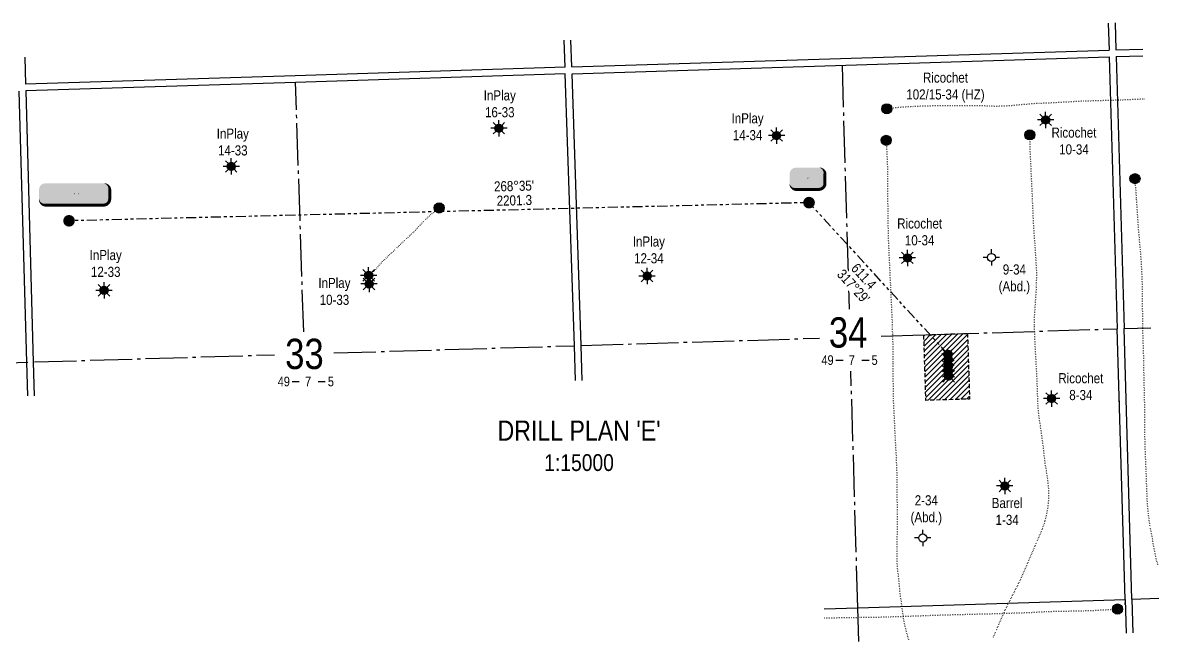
# Model space of a CAD drawing. Extents: x 628514 to 641832, y 5899000 to 5905480.
# Drawn here: x 638303 to 641719, y 5899000 to 5900855 of the extents above; entities that cross this region are included whole.
import ezdxf
from ezdxf.enums import TextEntityAlignment as Align

# ---------------------------------------------------------------- set-up
doc = ezdxf.new("R2018")
doc.units = 0
doc.header["$LTSCALE"] = 5
for name, pattern in [('foc-ACCESSROAD', [3.75, 2.5, -1.25]), ('foc-DOT', [1, 0.2, -0.8]), ('foc-DRILLPATH', [14.75, 6, -1.75, 1.75, -1.75, 1.75, -1.75]), ('foc-QUARTERLINE', [33, 25, -3, 2, -3])]:
    doc.linetypes.add(name, pattern=pattern)
for name, color, linetype in [('10', 1, 'Continuous'), ('9', 3, 'Continuous'), ('ABADATA-DRILL', 8, 'foc-DOT'), ('ABADATA-DRILL-T', 8, 'Continuous'), ('C-WS', 13, 'foc-ACCESSROAD'), ('CG-NOTES', 7, 'Continuous'), ('DETAIL-T', 7, 'Continuous'), ('L-BD', 7, 'Continuous'), ('L-MON', 1, 'Continuous'), ('L-SEC', 7, 'Continuous'), ('L-SECLBL', 7, 'Continuous'), ('L-SECQ', 8, 'foc-QUARTERLINE'), ('P-PDRILLPATH', 12, 'foc-DRILLPATH'), ('P-PROPOSED-EXISTING-H', 59, 'Continuous')]:
    doc.layers.add(name, color=color, linetype=linetype)
doc.styles.add('80CG', font='ARIALN.TTF', dxfattribs={"height": 10})
doc.styles.add('80L', font='ARIALN.TTF', dxfattribs={"height": 10})
doc.styles.add('SIMPLEX', font='ARIALN.TTF')
doc.styles.get("Standard").update_dxf_attribs({"font": 'ARIALN.TTF'})

# ---------------------------------------------------------------- blocks, each defined once
blk = doc.blocks.new('*U69')
h = blk.add_hatch(color=255)
edge = h.paths.add_edge_path()
edge.add_line((-11.5, -11.5), (11.5, -11.5))
edge.add_arc((11.5, -5.5), 6, 270, 360)
edge.add_line((17.5, -5.5), (17.5, 4))
edge.add_arc((11.5, 4), 6, 0, 90)
edge.add_line((11.5, 10), (-11.5, 10))
edge.add_arc((-11.5, 4), 6, 90, 180)
edge.add_line((-17.5, 4), (-17.5, -5.5))
edge.add_arc((-11.5, -5.5), 6, 180, 270)
at = {"color": 14, "flags": 128}
blk.add_lwpolyline([(-11.5, -11.5, 3, 3, 0), (11.5, -11.5, 3, 3, 0.414214), (17.5, -5.5, 3, 3, 0), (17.5, 4, 3, 0, 0.414214), (11.5, 10, 0, 0, 0), (-11.5, 10, 0, 0, 0.414214), (-17.5, 4, 0, 0, 0), (-17.5, -5.5, 0, 3, 0.414214)], format="xyseb", close=True, dxfattribs=at)
at = {"color": 14, "lineweight": 30, "flags": 104}
blk.add_attdef('ENTER_TEXT', text='', height=10, dxfattribs=at).set_placement((0, 0), align=Align.MIDDLE_CENTER)
blk = doc.blocks.new('L-SECLBL')
at = {"layer": '9', "color": 7}
for p, q in [((-5.1, -27.8), (-12.3, -27.8)), ((20.7, -27.8), (13.5, -27.8))]:
    blk.add_line(p, q, dxfattribs=at)
at = {"layer": '10', "color": 2, "style": 'SIMPLEX'}
blk.add_attdef('SEC', text='', height=30, dxfattribs=at).set_placement((0, 0), align=Align.MIDDLE)
at = {"layer": '10', "color": 5, "style": '80L'}
blk.add_attdef('TWP', text='', height=9.5, dxfattribs=at).set_placement((-14.4, -27.4), align=Align.MIDDLE_RIGHT)
blk.add_attdef('RGE', text='', height=9.5, dxfattribs=at).set_placement((3.6, -27.4), align=Align.MIDDLE_CENTER)
blk.add_attdef('MER', text='', height=9.5, dxfattribs=at).set_placement((23.2, -27.4), align=Align.MIDDLE_LEFT)
blk = doc.blocks.new('GAS')
h = blk.add_hatch(color=255)
h.dxf.hatch_style = 1
edge = h.paths.add_edge_path()
edge.add_arc((0, 0), 0.9, 0, 360)
for p, q in [((-0.81, 0), (-1.62, 0)), ((-0.57, 0.57), (-1.14, 1.14)), ((0, 0.81), (0, 1.62)), ((0.57, 0.57), (1.14, 1.14)), ((1.62, 0), (0.81, 0)), ((-0.57, -0.57), (-1.14, -1.14)), ((0, -0.81), (0, -1.62)), ((1.14, -1.14), (0.57, -0.57))]:
    blk.add_line(p, q)
blk.add_circle((0, 0), 0.8)
blk = doc.blocks.new('BH-Existing')
at = {"layer": 'ABADATA-DRILL-T'}
h = blk.add_hatch(color=256, dxfattribs=at)
h.dxf.hatch_style = 1
edge = h.paths.add_edge_path()
edge.add_arc((0, 0), 0.5, 0, 360)
blk.add_circle((0, 0), 0.5, dxfattribs=at)
blk = doc.blocks.new('GABD')
for p, q in [((-0.81, 0), (-1.62, 0)), ((0, 0.81), (0, 1.62)), ((1.62, 0), (0.81, 0)), ((0, -0.81), (0, -1.62))]:
    blk.add_line(p, q)
blk.add_circle((0, 0), 0.8)
blk = doc.blocks.new('plbh')
at = {"layer": 'L-MON'}
h = blk.add_hatch(color=255, dxfattribs=at)
h.dxf.hatch_style = 1
edge = h.paths.add_edge_path()
edge.add_arc((0, 0), 1.16, 0, 360)
h = blk.add_hatch(color=256, dxfattribs=at)
h.dxf.hatch_style = 1
h.paths.add_polyline_path([(-0.96, 0, 1), (0.96, 0, 1)])
h.paths.add_polyline_path([(0.91, 0, -1), (-0.91, 0, -1)], flags=16)
h.paths.add_polyline_path([(0.45, 0, -1), (-0.45, 0, -1)], flags=0)
h = blk.add_hatch(color=256, dxfattribs=at)
h.dxf.hatch_style = 1
h.paths.add_polyline_path([(-0.45, 0, 1), (0.45, 0, 1)])
h.paths.add_polyline_path([(0.4, 0, -1), (-0.4, 0, -1)], flags=16)
at = {"layer": 'L-MON', "color": 240}
for radius in [0.96, 0.91, 0.45, 0.4]:
    blk.add_circle((0, 0), radius, dxfattribs=at)
blk = doc.blocks.new('WC')
at = {"layer": 'L-MON'}
h = blk.add_hatch(color=255, dxfattribs=at)
h.dxf.hatch_style = 1
edge = h.paths.add_edge_path()
edge.add_arc((0, 0), 0.9, 0, 360)
at = {"layer": 'L-MON', "color": 240, "flags": 128}
for points in [[(-0.62, 0.5), (-1.23, 1.12)], [(0.52, 0.61), (1.13, 1.21)], [(-1.18, -1.18), (-0.56, -0.57)], [(1.16, -1.18), (0.56, -0.57)]]:
    blk.add_lwpolyline(points, dxfattribs=at)
at = {"layer": 'L-MON', "color": 240}
for radius in [0.8, 0.373]:
    blk.add_circle((0, 0), radius, dxfattribs=at)
blk = doc.blocks.new('*U70')
h = blk.add_hatch(color=255)
edge = h.paths.add_edge_path()
edge.add_line((-29, -11.5), (29, -11.5))
edge.add_arc((29, -5.5), 6, 270, 360)
edge.add_line((35, -5.5), (35, 4))
edge.add_arc((29, 4), 6, 0, 90)
edge.add_line((29, 10), (-29, 10))
edge.add_arc((-29, 4), 6, 90, 180)
edge.add_line((-35, 4), (-35, -5.5))
edge.add_arc((-29, -5.5), 6, 180, 270)
at = {"color": 14, "flags": 128}
blk.add_lwpolyline([(-29, -11.5, 3, 3, 0), (29, -11.5, 3, 3, 0.414214), (35, -5.5, 3, 3, 0), (35, 4, 3, 0, 0.414214), (29, 10, 0, 0, 0), (-29, 10, 0, 0, 0.414214), (-35, 4, 0, 0, 0), (-35, -5.5, 0, 3, 0.414214)], format="xyseb", close=True, dxfattribs=at)
at = {"color": 14, "lineweight": 30, "flags": 104}
blk.add_attdef('ENTER_TEXT', text='', height=10, dxfattribs=at).set_placement((0, 0), align=Align.MIDDLE_CENTER)

msp = doc.modelspace()

# ---------------------------------------------------------------- hatches: boundary and pattern name
at = {"layer": 'P-PROPOSED-EXISTING-H', "true_color": 0xffeebd}
h = msp.add_hatch(dxfattribs=at)
h.set_pattern_fill('ANSI31', color=254, scale=3.498987, style=0)
h.set_pattern_definition([(45, (-25416.63, 713.237), (-7.855450002, 7.855450002), [])])
h.paths.add_polyline_path([(641110.931, 5899932.088), (641117.031, 5899737.24), (640987.133, 5899733.174), (640981.033, 5899928.022)])

# ---------------------------------------------------------------- linework, layer by layer
at = {"layer": 'ABADATA-DRILL', "flags": 128}
for points in [[(641636.172, 5900628.415), (641630.171, 5900628.182), (641620.802, 5900627.688), (641611.572, 5900627.207), (641602.208, 5900626.883), (641592.83, 5900626.648), (641583.464, 5900626.374), (641574.093, 5900625.939), (641564.724, 5900625.444), (641555.362, 5900625.03), (641546.167, 5900624.721), (641536.983, 5900624.362), (641527.609, 5900624.037), (641518.228, 5900623.912), (641508.959, 5900623.751), (641499.693, 5900623.479), (641490.318, 5900623.195), (641480.931, 5900622.93), (641471.774, 5900622.691), (641462.51, 5900622.36), (641452.707, 5900621.993), (641443.005, 5900621.568), (641433.217, 5900621.012), (641423.418, 5900620.494), (641413.599, 5900619.967), (641403.802, 5900619.379), (641393.984, 5900618.832), (641384.525, 5900618.314), (641374.727, 5900617.757), (641364.918, 5900617.25), (641355.208, 5900616.775), (641345.594, 5900616.414), (641335.749, 5900616.085), (641326.127, 5900615.693), (641316.317, 5900615.216), (641306.66, 5900614.633), (641296.848, 5900613.855), (641287.07, 5900612.958), (641277.428, 5900612.216), (641267.639, 5900611.359), (641257.895, 5900610.323), (641248.287, 5900609.441), (641238.506, 5900608.624), (641228.952, 5900607.944), (641219.143, 5900607.427), (641209.479, 5900607.074), (641199.661, 5900606.876), (641189.825, 5900606.928), (641180.002, 5900607.241), (641170.205, 5900607.654), (641160.621, 5900608.003), (641150.978, 5900608.311), (641141.146, 5900608.563), (641131.328, 5900608.716), (641121.511, 5900608.808), (641111.944, 5900608.878), (641102.119, 5900608.911), (641092.295, 5900608.903), (641082.461, 5900608.895), (641072.637, 5900608.897), (641062.823, 5900608.88), (641053.002, 5900608.782), (641043.154, 5900608.584), (641033.484, 5900608.431), (641023.673, 5900608.333), (641013.832, 5900608.205), (641004.234, 5900607.994), (640994.569, 5900607.681), (640984.734, 5900607.362), (640974.918, 5900607.085), (640965.103, 5900606.787), (640955.309, 5900606.42), (640945.489, 5900605.933), (640935.651, 5900605.384), (640925.845, 5900604.767), (640916.041, 5900604.079), (640906.24, 5900603.292), (640896.451, 5900602.415), (640886.835, 5900601.453), (640870.958, 5900599.767)], [(641188.104, 5899029.58), (641188.473, 5899030.498), (641192.024, 5899038.824), (641195.655, 5899047.163), (641199.143, 5899055.567), (641202.632, 5899063.971), (641206.414, 5899072.634), (641210.115, 5899080.954), (641213.994, 5899089.69), (641217.625, 5899098.018), (641221.296, 5899106.358), (641225.069, 5899114.63), (641228.965, 5899122.776), (641233.066, 5899130.788), (641237.467, 5899139.108), (641241.6, 5899147.041), (641245.774, 5899155.295), (641249.825, 5899163.255), (641254.046, 5899171.59), (641258.059, 5899179.54), (641262.337, 5899187.967), (641266.362, 5899196.156), (641270.543, 5899204.861), (641274.453, 5899213.227), (641278.292, 5899221.641), (641282.048, 5899230.143), (641284.033, 5899234.853), (641290.885, 5899251.487), (641294.186, 5899259.486), (641297.758, 5899268.123), (641301.421, 5899276.712), (641305.184, 5899285.344), (641308.898, 5899293.915), (641312.683, 5899302.438), (641316.537, 5899311.023), (641320.412, 5899319.558), (641324.237, 5899328.092), (641327.961, 5899336.683), (641331.522, 5899345.35), (641334.78, 5899354.137), (641337.765, 5899363.007), (641340.557, 5899371.962), (641343.129, 5899380.94), (641345.432, 5899389.89), (641347.558, 5899399.415), (641349.197, 5899408.126), (641350.6, 5899417.391), (641351.686, 5899426.546), (641352.529, 5899435.824), (641353.067, 5899444.893), (641353.226, 5899454.272), (641352.976, 5899463.648), (641352.386, 5899472.995), (641351.526, 5899482.324), (641350.417, 5899491.626), (641349.188, 5899500.905), (641347.84, 5899510.179), (641346.334, 5899519.38), (641344.766, 5899528.618), (641343.289, 5899537.87), (641341.95, 5899547.145), (641340.751, 5899556.444), (641339.692, 5899565.757), (641338.663, 5899575.062), (641337.625, 5899584.336), (641336.565, 5899593.649), (641335.385, 5899602.989), (641334.137, 5899612.266), (641332.918, 5899621.555), (641331.71, 5899630.844), (641330.411, 5899640.131), (641329.023, 5899649.384), (641327.575, 5899658.636), (641326.148, 5899667.879), (641324.853, 5899677.025), (641323.672, 5899686.395), (641322.592, 5899695.758), (641321.612, 5899705.074), (641320.839, 5899714.175), (641320.212, 5899723.411), (641319.792, 5899732.763), (641319.602, 5899740.02), (641319.572, 5899742.12), (641319.362, 5899751.808), (641319.072, 5899761.144), (641318.722, 5899770.507), (641318.351, 5899779.871), (641317.944, 5899789.133), (641317.554, 5899798.485), (641317.133, 5899807.857), (641316.652, 5899817.217), (641316.133, 5899826.906), (641315.636, 5899836.136), (641315.092, 5899845.624), (641314.581, 5899854.973), (641314.041, 5899864.331), (641313.493, 5899873.96), (641313.043, 5899883.3), (641312.593, 5899892.641), (641312.064, 5899902.29), (641311.595, 5899911.6), (641311.216, 5899920.933), (641310.906, 5899930.268), (641310.576, 5899939.623), (641310.266, 5899948.948), (641310.07, 5899958.536), (641310.053, 5899968.129), (641310.254, 5899977.449), (641310.564, 5899986.782), (641311.045, 5899996.11), (641311.676, 5900005.432), (641312.317, 5900014.784), (641312.958, 5900024.107), (641313.65, 5900033.401), (641314.407, 5900043.206), (641315.028, 5900052.518), (641315.495, 5900062.336), (641315.816, 5900071.669), (641316.153, 5900081.463), (641316.484, 5900091.136), (641316.694, 5900100.486), (641316.726, 5900110.101), (641316.527, 5900119.429), (641316.079, 5900128.71), (641315.498, 5900138.418), (641314.919, 5900147.725), (641314.33, 5900157.042), (641313.702, 5900166.337), (641313.069, 5900176.113), (641312.48, 5900185.42), (641311.817, 5900195.215), (641311.128, 5900204.529), (641310.385, 5900214.312), (641309.696, 5900223.636), (641309.045, 5900232.991), (641308.378, 5900242.576), (641307.819, 5900251.903), (641307.349, 5900261.234), (641306.892, 5900270.814), (641306.465, 5900280.416), (641306.046, 5900289.728), (641305.616, 5900299.059), (641305.143, 5900308.87), (641304.666, 5900318.46), (641304.266, 5900327.802), (641303.906, 5900337.136), (641303.492, 5900346.968), (641303.059, 5900356.76), (641302.579, 5900366.13), (641302.072, 5900375.699), (641301.602, 5900385.049), (641301.164, 5900394.661), (641300.784, 5900404.034), (641300.361, 5900413.825), (641299.9, 5900423.526), (641299.471, 5900432.868), (641299.011, 5900442.198), (641298.482, 5900451.517), (641298.042, 5900461.208), (641297.735, 5900470.443), (641297.474, 5900480.18), (641297.213, 5900489.886), (641296.913, 5900499.241), (641296.679, 5900507.008), (641296.266, 5900522.002)], [(640936.478, 5899021.65), (640934.553, 5899027.627), (640932.281, 5899035.274), (640930.16, 5899043.266), (640928.241, 5899051.174), (640926.262, 5899059.41), (640924.346, 5899067.579), (640922.524, 5899076.27), (640920.951, 5899085.008), (640919.615, 5899093.513), (640918.466, 5899102.133), (640917.393, 5899110.866), (640916.237, 5899120.066), (640915.041, 5899128.915), (640913.671, 5899138.25), (640912.247, 5899147.703), (640911.003, 5899156.851), (640909.97, 5899166.305), (640909.172, 5899175.566), (640908.128, 5899187.13), (640906.27, 5899205.034), (640905.418, 5899212.723), (640904.341, 5899222.286), (640903.412, 5899231.583), (640902.683, 5899240.905), (640902.153, 5899250.234), (640901.823, 5899259.588), (640901.643, 5899268.947), (640901.585, 5899278.56), (640901.636, 5899288.245), (640901.732, 5899297.732), (640901.822, 5899307.078), (640901.979, 5899316.907), (640902.199, 5899326.597), (640902.472, 5899335.839), (640902.752, 5899345.201), (640903.046, 5899354.403), (640903.268, 5899363.703), (640903.278, 5899373.068), (640903.177, 5899382.439), (640903.037, 5899391.809), (640902.846, 5899401.177), (640902.636, 5899410.545), (640902.465, 5899419.914), (640902.335, 5899429.284), (640902.224, 5899438.655), (640902.094, 5899448.015), (640901.974, 5899457.365), (640901.873, 5899466.736), (640901.813, 5899476.108), (640901.792, 5899485.472), (640901.761, 5899494.855), (640901.68, 5899504.236), (640901.5, 5899513.595), (640901.24, 5899522.961), (640900.939, 5899532.337), (640900.568, 5899541.71), (640900.178, 5899551.062), (640899.729, 5899560.383), (640899.298, 5899569.755), (640898.821, 5899579.005), (640898.269, 5899588.413), (640897.779, 5899597.763), (640897.319, 5899607.113), (640896.828, 5899616.473), (640896.279, 5899626.131), (640895.759, 5899635.49), (640895.289, 5899644.83), (640894.849, 5899654.182), (640894.438, 5899663.544), (640893.998, 5899672.915), (640893.498, 5899682.264), (640892.987, 5899691.623), (640892.557, 5899700.995), (640892.146, 5899710.357), (640891.669, 5899719.587), (640891.167, 5899729.016), (640890.815, 5899738.44), (640890.714, 5899747.821), (640890.679, 5899757.004), (640890.589, 5899766.335), (640890.509, 5899775.707), (640890.431, 5899784.989), (640890.34, 5899794.36), (640890.26, 5899803.721), (640890.229, 5899813.104), (640890.219, 5899822.478), (640890.202, 5899831.721), (640890.193, 5899841.035), (640890.133, 5899850.737), (640890.043, 5899860.079), (640889.979, 5899866.459), (640889.952, 5899869.45), (640889.872, 5899878.831), (640889.829, 5899887.934), (640889.718, 5899897.295), (640889.421, 5899906.9), (640889.08, 5899916.274), (640888.717, 5899926.088), (640888.398, 5899935.403), (640888.14, 5899945.009), (640887.896, 5899954.856), (640887.602, 5899964.692), (640887.242, 5899974.035), (640886.853, 5899983.698), (640886.423, 5899993.04), (640886.005, 5900002.331), (640885.634, 5900011.705), (640885.181, 5900021.506), (640884.701, 5900030.846), (640884.241, 5900040.176), (640883.781, 5900049.537), (640883.351, 5900058.878), (640882.962, 5900068.201), (640882.542, 5900077.533), (640882.064, 5900086.823), (640881.566, 5900096.452), (640881.067, 5900106.102), (640880.627, 5900115.433), (640880.197, 5900125.145), (640879.807, 5900134.498), (640879.397, 5900143.82), (640878.927, 5900153.19), (640878.467, 5900162.51), (640878.048, 5900171.842), (640877.638, 5900181.184), (640877.218, 5900190.516), (640876.809, 5900199.838), (640876.449, 5900209.542), (640876.179, 5900218.888), (640875.955, 5900228.716), (640875.735, 5900238.053), (640875.505, 5900247.4), (640875.285, 5900256.758), (640875.146, 5900266.088), (640875.046, 5900275.429), (640874.903, 5900285.229), (640874.784, 5900294.569), (640874.694, 5900304.241), (640874.595, 5900313.582), (640874.482, 5900323.382), (640874.373, 5900332.683), (640874.24, 5900342.473), (640874.13, 5900351.834), (640874.026, 5900361.655), (640873.986, 5900371.008), (640874.008, 5900380.323), (640873.998, 5900389.656), (640873.949, 5900399.329), (640873.941, 5900408.942), (640873.902, 5900418.285), (640873.702, 5900427.623), (640873.381, 5900436.998), (640873.008, 5900446.801), (640872.638, 5900456.485), (640872.228, 5900465.857), (640871.689, 5900475.485), (640871.03, 5900484.8), (640870.629, 5900490.031), (640869.438, 5900505.983)], [(641676.634, 5899244.222), (641675.015, 5899250.401), (641670.572, 5899269.009), (641666.746, 5899287.736), (641663.439, 5899306.498), (641660.078, 5899325.058), (641656.49, 5899343.852), (641653.348, 5899362.458), (641650.64, 5899381.257), (641648.261, 5899400.116), (641646.524, 5899418.914), (641645.435, 5899438.1), (641644.546, 5899457.332), (641643.747, 5899476.537), (641643.226, 5899495.84), (641642.562, 5899514.859), (641641.584, 5899534.069), (641640.817, 5899553.194), (641640.114, 5899572.902), (641639.326, 5899591.727), (641638.805, 5899611.03), (641638.363, 5899630.366), (641638.05, 5899649.715), (641638.006, 5899669.112), (641638.066, 5899688.382), (641638.004, 5899707.718), (641637.692, 5899727.047), (641637.18, 5899746.35), (641636.664, 5899765.483), (641636.237, 5899784.639), (641635.764, 5899803.973), (641635.433, 5899823.292), (641635.272, 5899842.576), (641634.921, 5899861.864), (641634.34, 5899881.145), (641633.604, 5899900.251), (641632.855, 5899919.468), (641632.375, 5899938.732), (641632.079, 5899957.872), (641631.922, 5899977.015), (641631.714, 5899996.187), (641631.427, 5900015.377), (641631.366, 5900034.663), (641631.38, 5900053.782), (641631.04, 5900073.04), (641630.395, 5900092.119), (641629.576, 5900111.344), (641628.659, 5900130.465), (641627.579, 5900149.712), (641626.041, 5900168.885), (641624.319, 5900187.873), (641622.591, 5900207.031), (641620.834, 5900226.158), (641619.346, 5900245.333), (641618.096, 5900264.565), (641616.757, 5900283.794), (641615.527, 5900303.036), (641614.38, 5900322.181), (641613.039, 5900341.1), (641611.492, 5900360.253), (641608.806, 5900392.048)], [(639330.238, 5900104.595), (639330.388, 5900104.589), (639330.597, 5900104.615), (639330.778, 5900104.59), (639330.834, 5900104.371), (639330.845, 5900104.012), (639330.866, 5900103.612), (639330.765, 5900103.279), (639330.654, 5900102.986), (639330.591, 5900102.724), (639330.528, 5900102.502), (639330.464, 5900102.28), (639330.327, 5900101.826), (639330.229, 5900101.393), (639330.089, 5900101.049), (639330.042, 5900100.927), (639330.054, 5900100.868), (639330.074, 5900100.858), (639330.193, 5900100.912), (639330.427, 5900101.118), (639330.767, 5900101.468), (639331.193, 5900101.971), (639331.664, 5900102.634), (639332.212, 5900103.44), (639332.876, 5900104.33), (639333.7, 5900105.274), (639334.671, 5900106.282), (639335.79, 5900107.404), (639337.077, 5900108.591), (639338.512, 5900109.823), (639340.065, 5900111.137), (639341.735, 5900112.566), (639343.472, 5900114.106), (639345.225, 5900115.766), (639347.016, 5900117.538), (639348.773, 5900119.409), (639350.467, 5900121.388), (639352.168, 5900123.498), (639353.896, 5900125.688), (639355.763, 5900127.932), (639357.75, 5900130.169), (639359.796, 5900132.429), (639361.888, 5900134.839), (639364.038, 5900137.322), (639366.318, 5900139.818), (639368.698, 5900142.317), (639371.156, 5900144.878), (639376.344, 5900150.278), (639381.742, 5900155.694), (639387.087, 5900160.828), (639392.278, 5900165.789), (639400.963, 5900173.82), (639408.12, 5900180.316), (639415.846, 5900187.589), (639423.38, 5900194.907), (639430.693, 5900202.279), (639438.201, 5900209.476), (639445.905, 5900216.448), (639453.324, 5900223.253), (639460.358, 5900229.886), (639466.957, 5900236.327), (639472.993, 5900242.511), (639478.747, 5900248.748), (639484.612, 5900254.998), (639490.23, 5900261.111), (639495.717, 5900266.879), (639501.116, 5900271.925), (639504.254, 5900274.826), (639508.564, 5900279.441), (639513.143, 5900283.773), (639517.845, 5900287.259), (639522.184, 5900290.504), (639528.354, 5900295.162), (639530.047, 5900296.47), (639532.463, 5900298.43), (639533.636, 5900299.394), (639537.018, 5900302.171), (639538.659, 5900303.559), (639540.328, 5900304.997)], [(640685.588, 5899086.901), (640691.058, 5899087.005), (640700.428, 5899087.163), (640709.697, 5899087.329), (640719.025, 5899087.516), (640728.393, 5899087.715), (640737.772, 5899087.904), (640747.151, 5899088.083), (640756.531, 5899088.202), (640765.903, 5899088.28), (640775.273, 5899088.399), (640784.633, 5899088.547), (640793.974, 5899088.645), (640803.346, 5899088.713), (640813.036, 5899088.841), (640822.367, 5899088.948), (640831.738, 5899089.047), (640841.117, 5899089.186), (640850.575, 5899089.417), (640859.949, 5899089.766), (640869.322, 5899090.144), (640878.707, 5899090.454), (640888.083, 5899090.722), (640897.45, 5899090.971), (640906.767, 5899091.208), (640916.471, 5899091.536), (640925.844, 5899091.935), (640935.208, 5899092.253), (640944.565, 5899092.512), (640953.929, 5899092.83), (640963.543, 5899093.196), (640973.256, 5899093.564), (640982.58, 5899093.922), (640991.924, 5899094.249), (641001.21, 5899094.546), (641010.565, 5899094.834), (641019.9, 5899095.152), (641029.253, 5899095.52), (641038.588, 5899095.847), (641048.274, 5899096.125), (641057.601, 5899096.362), (641067.259, 5899096.579), (641076.975, 5899096.828), (641086.322, 5899097.096), (641095.979, 5899097.333), (641105.367, 5899097.532), (641114.703, 5899097.789), (641124.049, 5899098.087), (641133.685, 5899098.364), (641143.023, 5899098.571), (641152.67, 5899098.788), (641161.997, 5899099.035), (641171.715, 5899099.234), (641181.074, 5899099.422), (641190.44, 5899099.68), (641199.776, 5899099.978), (641209.191, 5899100.288), (641218.536, 5899100.586), (641228.101, 5899100.9), (641237.446, 5899101.198), (641246.782, 5899101.476), (641256.16, 5899101.685), (641265.836, 5899101.952), (641275.441, 5899102.277), (641285.144, 5899102.646), (641294.456, 5899103.072), (641304.136, 5899103.54), (641313.487, 5899104.018), (641323.124, 5899104.595), (641331.033, 5899105.102), (641332.441, 5899105.192), (641341.741, 5899105.649), (641351.336, 5899105.974), (641360.661, 5899106.281), (641369.996, 5899106.579), (641379.364, 5899106.807), (641388.713, 5899106.965), (641398.022, 5899107.112), (641407.362, 5899107.27), (641416.951, 5899107.425), (641426.3, 5899107.593), (641435.649, 5899107.791), (641444.976, 5899107.998), (641454.674, 5899108.226), (641464.38, 5899108.494), (641473.735, 5899108.792), (641483.1, 5899109.131), (641492.43, 5899109.608), (641501.757, 5899110.176), (641511.476, 5899110.725), (641520.795, 5899111.232), (641530.134, 5899111.74), (641539.453, 5899112.247), (641556.823, 5899113.195)]]:
    msp.add_lwpolyline(points, dxfattribs=at)
at = {"layer": 'ABADATA-DRILL-T', "flags": 128}
msp.add_lwpolyline([(641361.768, 5899736.981), (641362.48, 5899738.024), (641360.767, 5899739.13), (641360.068, 5899738.028)], close=True, dxfattribs=at)
at = {"layer": 'C-WS', "flags": 128}
msp.add_lwpolyline([(641110.931, 5899932.088), (641117.031, 5899737.24), (640987.133, 5899733.174), (640981.033, 5899928.022)], close=True, dxfattribs=at)
at = {"layer": 'L-SEC'}
for p, q in [((641529.52, 5900853.966), (641531.853, 5900774.143)), ((641529.52, 5900853.966), (641531.853, 5900774.143)), ((641549.625, 5900854.595), (641551.959, 5900774.731)), ((641549.625, 5900854.595), (641551.959, 5900774.745)), ((639914.399, 5900723.235), (639911.712, 5900803.416)), ((639934.503, 5900723.868), (639931.817, 5900804.044)), ((638308.085, 5900753.309), (638310.336, 5900672.779)), ((639934.503, 5900723.868), (641531.899, 5900774.114)), ((639935.135, 5900703.763), (641532.487, 5900754.009)), ((641532.486, 5900754.039), (641556.106, 5899946.025)), ((641551.959, 5900774.745), (641631.821, 5900777.257)), ((641552.546, 5900754.64), (641632.409, 5900757.152)), ((641552.592, 5900754.627), (641576.211, 5899946.613)), ((639914.399, 5900723.235), (639112.367, 5900698.007)), ((639112.367, 5900698.007), (638310.336, 5900672.779)), ((639915.031, 5900703.131), (639113, 5900677.903)), ((639942.087, 5899895.568), (639915.031, 5900703.131)), ((639962.19, 5899896.241), (639935.135, 5900703.763)), ((638290.867, 5900652.042), (638313.388, 5899846.625)), ((639113, 5900677.903), (638310.969, 5900652.674)), ((638310.969, 5900652.674), (638333.49, 5899847.229)), ((641579.536, 5899141.99), (641556.106, 5899946.025)), ((641599.618, 5899142.619), (641576.211, 5899946.61)), ((638313.388, 5899846.625), (638316.188, 5899746.489)), ((638333.49, 5899847.229), (638336.292, 5899747.051)), ((640784.963, 5899116.89), (641579.61, 5899141.94)), ((640684.706, 5899113.729), (640784.963, 5899116.89)), ((641579.957, 5899126.764), (641579.806, 5899131.939))]:
    msp.add_line(p, q, dxfattribs=at)
at = {"layer": 'L-SEC', "flags": 128}
for points in [[(639945.547, 5899791.994), (639942.087, 5899895.568)], [(639965.65, 5899792.555), (639962.187, 5899896.239)], [(641579.536, 5899141.99), (641582.449, 5899042.009)], [(641599.618, 5899142.619), (641679.531, 5899145.123)], [(641599.618, 5899142.619), (641602.528, 5899042.642)]]:
    msp.add_lwpolyline(points, dxfattribs=at)
at = {"layer": 'L-SECLBL', "flags": 128}
msp.add_lwpolyline([(641562.691, 5899719.818), (641561.959, 5899744.95)], dxfattribs=at)
at = {"layer": 'L-SECQ'}
msp.add_line((640737.823, 5900729.028), (640758.791, 5900004.472), dxfattribs=at)
at = {"layer": 'L-SECQ', "flags": 128}
for points in [[(639137.509, 5899936.854), (639113.047, 5900678.799)], [(640854.735, 5899924.068), (641556.106, 5899946.025)], [(641576.207, 5899946.654), (641656.028, 5899949.153)], [(639227.393, 5899874.091), (639942.087, 5899895.568)], [(639962.188, 5899896.195), (640671.353, 5899918.324)], [(638337.245, 5899847.342), (639051.082, 5899868.793)], [(638217.216, 5899843.735), (638317.143, 5899846.738)], [(640784.963, 5899116.89), (640764.182, 5899820.28)], [(640787.915, 5899016.968), (640784.963, 5899116.89)]]:
    msp.add_lwpolyline(points, dxfattribs=at)
at = {"layer": 'P-PDRILLPATH', "flags": 128}
msp.add_lwpolyline([(641052.86, 5899870.264), (640639.819, 5900320.832), (638439.819, 5900266.832)], dxfattribs=at)

# ---------------------------------------------------------------- block references
at = {"layer": 'ABADATA-DRILL-T'}
for name, p, xscale, yscale, zscale in [('BH-Existing', (640870.962, 5900599.751), 29.99131770000043, 29.99131770000043, 29.99131770000043), ('GAS', (641343.173, 5900566.646), 14.99565885000021, 14.99565885000021, 14.99565885000021), ('GAS', (639717.752, 5900541.901), 14.99565885000021, 14.99565885000021, 14.99565885000021), ('GAS', (640543.387, 5900520.068), 14.99565885000021, 14.99565885000021, 14.99565885000021), ('BH-Existing', (640869.464, 5900505.977), 29.99131770000043, 29.99131770000043, 29.99131770000043), ('BH-Existing', (641296.292, 5900521.986), 29.99131770000043, 29.99131770000043, 29.99131770000043), ('BH-Existing', (641608.806, 5900392.048), 29.99131770000043, 29.99131770000043, 29.99131770000043), ('BH-Existing', (639540.328, 5900304.997), 29.99131770000043, 29.99131770000043, 29.99131770000043), ('GAS', (640932.26, 5900156.578), 14.99565885000021, 14.99565885000021, 14.99565885000021), ('GABD', (641181.917, 5900157.891), 14.99565885000021, 14.99565885000021, 14.99565885000021), ('GAS', (639330.597, 5900104.615), 14.99565885000021, 14.99565885000021, 14.99565885000021), ('GAS', (639331.834, 5900079.037), 14.99565885000021, 14.99565885000021, 14.99565885000021), ('GAS', (640158.303, 5900102.798), 14.99565885000021, 14.99565885000021, 14.99565885000021), ('GAS', (641360.918, 5899738.762), 14.99565885000021, 14.99565885000021, 14.99565885000021), ('GAS', (641221.67, 5899478.901), 14.99565885000021, 14.99565885000021, 14.99565885000021), ('GABD', (640977.836, 5899324.347), 14.99565885000021, 14.99565885000021, 14.99565885000021), ('BH-Existing', (641556.823, 5899113.195), 29.99131770000043, 29.99131770000043, 29.99131770000043)]:
    msp.add_blockref(name, p, dxfattribs=dict(at, xscale=xscale, yscale=yscale, zscale=zscale))
at = {"layer": 'ABADATA-DRILL-T', "color": 3, "xscale": 14.99565885000021, "yscale": 14.99565885000021, "zscale": 14.99565885000021}
for p in [(638922.072, 5900428.366), (638543.863, 5900060.185)]:
    msp.add_blockref('GAS', p, dxfattribs=at)
at = {"layer": 'CG-NOTES', "color": 4}
ref = msp.add_blockref('*U69', (640634.728, 5900394.681), dxfattribs=dict(at, xscale=2.99913177000004, yscale=2.99913177000004, zscale=2.99913177000004))
lines = msp.add_mtext('I.C.P.', dxfattribs={"layer": '0', "color": 14, "insert": (640634.728, 5900394.681), "char_height": 2.5, "attachment_point": 1})
ref.add_attrib('ENTER_TEXT', '', (640634.728, 5900394.681), dxfattribs={"flags": 104}).embed_mtext(lines)
ref = msp.add_blockref('*U70', (638455.715, 5900348.1), dxfattribs=dict(at, xscale=2.99913177000004, yscale=2.99913177000004, zscale=2.99913177000004))
lines = msp.add_mtext('Bottom Hole', dxfattribs={"layer": '0', "color": 14, "insert": (638455.715, 5900348.1), "char_height": 2.5, "attachment_point": 1})
ref.add_attrib('ENTER_TEXT', '', (638455.715, 5900348.1), dxfattribs={"flags": 104}).embed_mtext(lines)
at = {"layer": 'L-MON', "xscale": 14.99565885000021, "yscale": 14.99565885000021, "zscale": 14.99565885000021}
for name, p in [('plbh', (640639.819, 5900320.832)), ('plbh', (638439.819, 5900266.832)), ('WC', (641052.86, 5899870.264)), ('WC', (641053.33, 5899855.272)), ('WC', (641053.967, 5899835.284)), ('WC', (641054.425, 5899820.303)), ('WC', (641054.9, 5899805.33))]:
    msp.add_blockref(name, p, dxfattribs=at)
at = {"layer": 'L-SECLBL', "xscale": 2.99913177000004, "yscale": 2.99913177000004, "zscale": 2.99913177000004}
msp.add_blockref('L-SECLBL', (640756.147, 5899935.13), dxfattribs=at).add_auto_attribs({'SEC': '34', 'TWP': '49', 'RGE': '7', 'MER': '5'})
at = {"layer": 'L-SECLBL', "color": 3, "xscale": 2.99913177000004, "yscale": 2.99913177000004, "zscale": 2.99913177000004}
msp.add_blockref('L-SECLBL', (639139.666, 5899871.455), dxfattribs=at).add_auto_attribs({'SEC': '33', 'TWP': '49', 'RGE': '7', 'MER': '5'})

# ---------------------------------------------------------------- texts
at = {"layer": 'ABADATA-DRILL-T', "attachment_point": 1, "style": '80L'}
for s, width, insert, char_height in [('\\pxqc;Ricochet\\P102/15-34 (HZ)', 231.26988, (640929.743, 5900707.31), 29.99132), ('\\pxqc;InPlay\\P16-33', 45.11364, (639697.834, 5900654.48), 29.99132), ('\\pxqc;InPlay\\P14-34', 45.11364, (640434.527, 5900586.357), 29.99132), ('\\pxqc;InPlay\\P14-33', 45.11364, (638904.114, 5900541.064), 29.99132), ('\\pxqc;Ricochet\\P10-34', 45.11364, (641404.895, 5900544.017), 29.99132), ('\\pxqc;Ricochet\\P10-34', 45.11364, (640946.103, 5900273.931), 29.99132), ('\\pxqc;InPlay\\P12-34', 45.11364, (640141.051, 5900220.364), 29.99132), ('\\pxqc;InPlay\\P12-33', 45.11364, (638526.314, 5900180.118), 29.99132), ('\\pxqc;9-34\\P(Abd.)', 30.63206, (641234.934, 5900137.299), 29.9913), ('\\pxqc;InPlay\\P10-33', 45.11364, (639206.268, 5900097.052), 29.99132), ('\\pxqc;Ricochet\\P8-34', 44.60205, (641425.56, 5899814.128), 29.99132), ('\\pxqc;2-34\\P(Abd.)', 91.76729, (640942.551, 5899451.262), 29.9913), ('\\pxqc;Barrel\\P1-34', 44.60205, (641206.491, 5899443.253), 29.99132)]:
    msp.add_mtext_dynamic_manual_height_columns(s, width=width, gutter_width=50, heights=[0], dxfattribs=dict(at, insert=insert, char_height=char_height))
at = {"layer": 'DETAIL-T', "color": 3, "insert": (639956.121, 5899598.054), "char_height": 60.01187, "width": 724.59055, "attachment_point": 5, "style": '80CG'}
msp.add_mtext("\\pxqc;DRILL PLAN 'E'\\P{\\H0.83293x;1:15000}", dxfattribs=at)
at = {"layer": 'L-BD', "style": '80L'}
msp.add_text('611.4', height=29.9913, rotation=312.5119, dxfattribs=at).set_placement((640762.581, 5900123.643))
at = {"layer": 'L-BD', "insert": (639742.753, 5900384.875), "char_height": 29.99132, "width": 39.16097, "attachment_point": 1, "rotation": 1.4061, "line_spacing_factor": 0.855, "style": '80L'}
msp.add_mtext("\\pxqc;268°35' 2201.3", dxfattribs=at)

# ---------------------------------------------------------------- next in the draw order: texts
at = {"layer": 'L-BD', "insert": (640742.871, 5900126.126), "char_height": 29.9913, "width": 117.48291, "attachment_point": 1, "rotation": 312.5119, "style": '80L', "bg_fill": 3, "box_fill_scale": 1.15, "bg_fill_color": 256, "bg_fill_true_color": 256, "bg_fill_transparency": 0}
msp.add_mtext("317°29'", dxfattribs=at)

doc.saveas('drawing.dxf')
